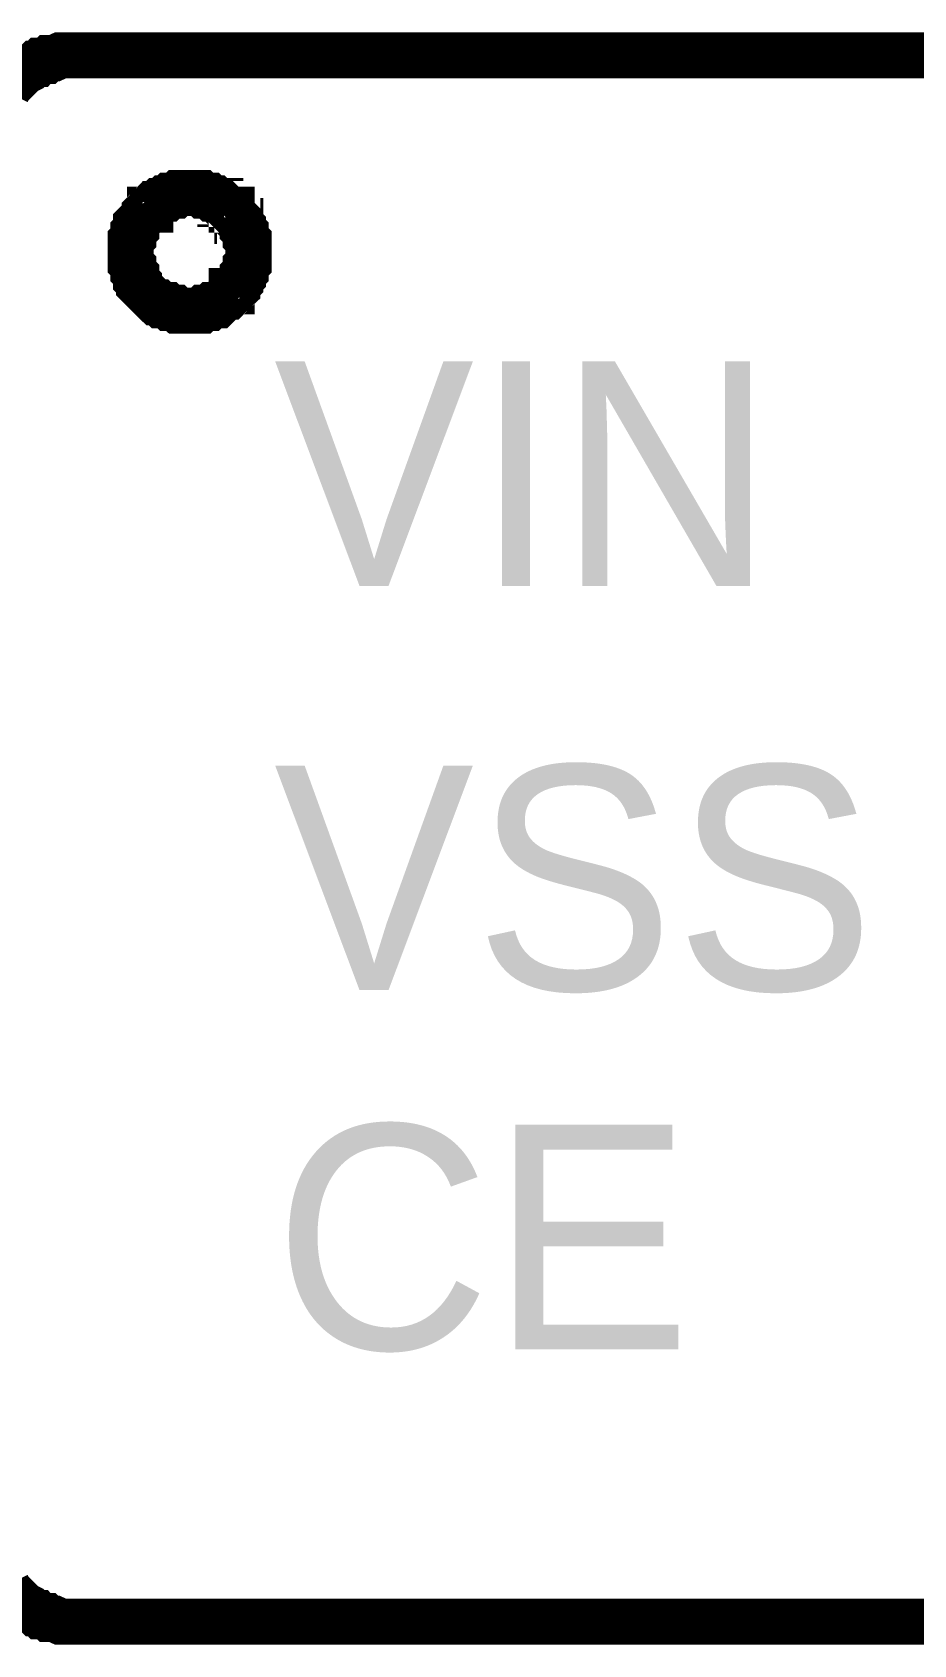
# Model space of a CAD drawing. Header units: millimetres. Extents: x 0 to 282, y 0 to 206.
# Drawn here: x 34.91 to 40.63, y 118.01 to 128.48 of the extents above; entities that cross this region are included whole.
import ezdxf

# ---------------------------------------------------------------- set-up
doc = ezdxf.new("R2010")
doc.units = ezdxf.units.MM
doc.layers.add('Sheet', color=255, linetype='Continuous')

msp = doc.modelspace()

# ---------------------------------------------------------------- linework, layer by layer
at = {"layer": 'Sheet'}
for points, const_width in [([(34.742, 128.096), (34.76, 128.132), (34.779, 128.151), (34.779, 128.169), (34.797, 128.187), (34.815, 128.205), (34.833, 128.205), (34.852, 128.224), (34.888, 128.242), (34.906, 128.26), (34.925, 128.278), (34.943, 128.278), (34.961, 128.297), (34.997, 128.297), (35.016, 128.315), (35.034, 128.315), (35.052, 128.315), (35.089, 128.333), (35.107, 128.333), (35.143, 128.333), (35.162, 128.333)], 0.3), ([(35.162, 128.333), (49.387, 128.333)], 0.3), ([(35.545, 127.057), (35.545, 127.075), (35.545, 127.093), (35.545, 127.111), (35.545, 127.129), (35.563, 127.148), (35.563, 127.166), (35.563, 127.184), (35.581, 127.202), (35.581, 127.221), (35.581, 127.239), (35.599, 127.257), (35.599, 127.257), (35.618, 127.275), (35.636, 127.294), (35.636, 127.312), (35.654, 127.33), (35.672, 127.33), (35.672, 127.348), (35.69, 127.367), (35.709, 127.367), (35.727, 127.385), (35.745, 127.385), (35.763, 127.403), (35.782, 127.403), (35.8, 127.421), (35.818, 127.421), (35.836, 127.421), (35.855, 127.439), (35.873, 127.439), (35.891, 127.439), (35.909, 127.439), (35.928, 127.439)], 0.3), ([(35.928, 127.439), (35.928, 127.439)], 0.3), ([(35.928, 127.439), (35.946, 127.439), (35.964, 127.439), (35.982, 127.439), (36.001, 127.439), (36.019, 127.421), (36.037, 127.421), (36.055, 127.421), (36.073, 127.403), (36.092, 127.403), (36.11, 127.385), (36.128, 127.385), (36.128, 127.367), (36.146, 127.367), (36.165, 127.348), (36.183, 127.33), (36.201, 127.33), (36.201, 127.312), (36.219, 127.294), (36.238, 127.275), (36.238, 127.257), (36.256, 127.257), (36.256, 127.239), (36.274, 127.221), (36.274, 127.202), (36.292, 127.184), (36.292, 127.166), (36.292, 127.148), (36.311, 127.129), (36.311, 127.111), (36.311, 127.093), (36.311, 127.075), (36.311, 127.057)], 0.3), ([(35.545, 127.057), (35.545, 127.075), (35.545, 127.093), (35.545, 127.111), (35.545, 127.129), (35.563, 127.148), (35.563, 127.166), (35.563, 127.184), (35.581, 127.202), (35.581, 127.221), (35.581, 127.239), (35.599, 127.257), (35.599, 127.257), (35.618, 127.275), (35.636, 127.294), (35.636, 127.312), (35.654, 127.33), (35.672, 127.33), (35.672, 127.348), (35.69, 127.367), (35.709, 127.367), (35.727, 127.385), (35.745, 127.385), (35.763, 127.403), (35.782, 127.403), (35.8, 127.421), (35.818, 127.421), (35.836, 127.421), (35.855, 127.439), (35.873, 127.439), (35.891, 127.439), (35.909, 127.439), (35.928, 127.439)], 0.0991), ([(35.928, 127.439), (35.928, 127.439)], 0.0991), ([(35.928, 127.439), (35.946, 127.439), (35.964, 127.439), (35.982, 127.439), (36.001, 127.439), (36.019, 127.421), (36.037, 127.421), (36.055, 127.421), (36.073, 127.403), (36.092, 127.403), (36.11, 127.385), (36.128, 127.385), (36.128, 127.367), (36.146, 127.367), (36.165, 127.348), (36.183, 127.33), (36.201, 127.33), (36.201, 127.312), (36.219, 127.294), (36.238, 127.275), (36.238, 127.257), (36.256, 127.257), (36.256, 127.239), (36.274, 127.221), (36.274, 127.202), (36.292, 127.184), (36.292, 127.166), (36.292, 127.148), (36.311, 127.129), (36.311, 127.111), (36.311, 127.093), (36.311, 127.075), (36.311, 127.057)], 0.0991), ([(35.928, 126.674), (35.909, 126.674), (35.891, 126.674), (35.873, 126.674), (35.855, 126.674), (35.836, 126.692), (35.818, 126.692), (35.8, 126.692), (35.782, 126.71), (35.763, 126.71), (35.745, 126.71), (35.727, 126.728), (35.709, 126.728), (35.69, 126.746), (35.672, 126.765), (35.672, 126.765), (35.654, 126.783), (35.636, 126.801), (35.636, 126.801), (35.618, 126.819), (35.599, 126.838), (35.599, 126.856), (35.581, 126.874), (35.581, 126.892), (35.581, 126.911), (35.563, 126.929), (35.563, 126.947), (35.563, 126.965), (35.545, 126.984), (35.545, 127.002), (35.545, 127.02), (35.545, 127.038), (35.545, 127.057)], 0.3), ([(35.545, 127.057), (35.545, 127.057)], 0.3), ([(36.311, 127.057), (36.311, 127.038), (36.311, 127.02), (36.311, 127.002), (36.311, 126.984), (36.292, 126.965), (36.292, 126.947), (36.292, 126.929), (36.274, 126.911), (36.274, 126.892), (36.256, 126.874), (36.256, 126.856), (36.238, 126.838), (36.238, 126.819), (36.219, 126.801), (36.201, 126.801), (36.201, 126.783), (36.183, 126.765), (36.165, 126.765), (36.146, 126.746), (36.128, 126.728), (36.128, 126.728), (36.11, 126.71), (36.092, 126.71), (36.073, 126.71), (36.055, 126.692), (36.037, 126.692), (36.019, 126.692), (36.001, 126.674), (35.982, 126.674), (35.964, 126.674), (35.946, 126.674), (35.928, 126.674)], 0.3), ([(36.311, 127.057), (36.311, 127.057), (36.311, 127.057), (36.311, 127.057), (36.311, 127.057), (36.311, 127.057), (36.311, 127.057), (36.311, 127.057), (36.311, 127.057), (36.311, 127.057), (36.311, 127.057), (36.311, 127.057), (36.311, 127.057), (36.311, 127.057), (36.311, 127.057), (36.311, 127.057), (36.311, 127.057), (36.311, 127.057), (36.311, 127.057), (36.311, 127.057), (36.311, 127.057), (36.311, 127.057), (36.311, 127.057), (36.311, 127.057), (36.311, 127.057), (36.311, 127.057), (36.311, 127.057), (36.311, 127.057), (36.311, 127.057), (36.311, 127.057), (36.311, 127.057), (36.311, 127.057), (36.311, 127.057)], 0.3), ([(36.311, 127.057), (36.311, 127.057)], 0.3), ([(35.928, 126.674), (35.909, 126.674), (35.891, 126.674), (35.873, 126.674), (35.855, 126.674), (35.836, 126.692), (35.818, 126.692), (35.8, 126.692), (35.782, 126.71), (35.763, 126.71), (35.745, 126.71), (35.727, 126.728), (35.709, 126.728), (35.69, 126.746), (35.672, 126.765), (35.672, 126.765), (35.654, 126.783), (35.636, 126.801), (35.636, 126.801), (35.618, 126.819), (35.599, 126.838), (35.599, 126.856), (35.581, 126.874), (35.581, 126.892), (35.581, 126.911), (35.563, 126.929), (35.563, 126.947), (35.563, 126.965), (35.545, 126.984), (35.545, 127.002), (35.545, 127.02), (35.545, 127.038), (35.545, 127.057)], 0.0991), ([(35.545, 127.057), (35.545, 127.057)], 0.0991), ([(36.311, 127.057), (36.311, 127.038), (36.311, 127.02), (36.311, 127.002), (36.311, 126.984), (36.292, 126.965), (36.292, 126.947), (36.292, 126.929), (36.274, 126.911), (36.274, 126.892), (36.256, 126.874), (36.256, 126.856), (36.238, 126.838), (36.238, 126.819), (36.219, 126.801), (36.201, 126.801), (36.201, 126.783), (36.183, 126.765), (36.165, 126.765), (36.146, 126.746), (36.128, 126.728), (36.128, 126.728), (36.11, 126.71), (36.092, 126.71), (36.073, 126.71), (36.055, 126.692), (36.037, 126.692), (36.019, 126.692), (36.001, 126.674), (35.982, 126.674), (35.964, 126.674), (35.946, 126.674), (35.928, 126.674)], 0.0991), ([(36.311, 127.057), (36.311, 127.057), (36.311, 127.057), (36.311, 127.057), (36.311, 127.057), (36.311, 127.057), (36.311, 127.057), (36.311, 127.057), (36.311, 127.057), (36.311, 127.057), (36.311, 127.057), (36.311, 127.057), (36.311, 127.057), (36.311, 127.057), (36.311, 127.057), (36.311, 127.057), (36.311, 127.057), (36.311, 127.057), (36.311, 127.057), (36.311, 127.057), (36.311, 127.057), (36.311, 127.057), (36.311, 127.057), (36.311, 127.057), (36.311, 127.057), (36.311, 127.057), (36.311, 127.057), (36.311, 127.057), (36.311, 127.057), (36.311, 127.057), (36.311, 127.057), (36.311, 127.057), (36.311, 127.057)], 0.0991), ([(36.311, 127.057), (36.311, 127.057)], 0.0991), ([(35.162, 118.157), (35.143, 118.157), (35.107, 118.157), (35.089, 118.157), (35.052, 118.175), (35.034, 118.175), (35.016, 118.175), (34.997, 118.193), (34.961, 118.193), (34.943, 118.212), (34.925, 118.212), (34.906, 118.23), (34.888, 118.248), (34.852, 118.266), (34.833, 118.285), (34.815, 118.285), (34.797, 118.303), (34.779, 118.321), (34.779, 118.339), (34.76, 118.358), (34.742, 118.394)], 0.3), ([(49.387, 118.157), (35.162, 118.157)], 0.3)]:
    msp.add_lwpolyline(points, dxfattribs=dict(at, const_width=const_width))

# ---------------------------------------------------------------- texts
for s, p in [('VIN', (36.475, 124.886)), ('VSS', (36.475, 122.26)), ('CE', (36.475, 119.926))]:
    msp.add_text(s, height=1.459, dxfattribs=at).set_placement(p)

doc.saveas('drawing.dxf')
